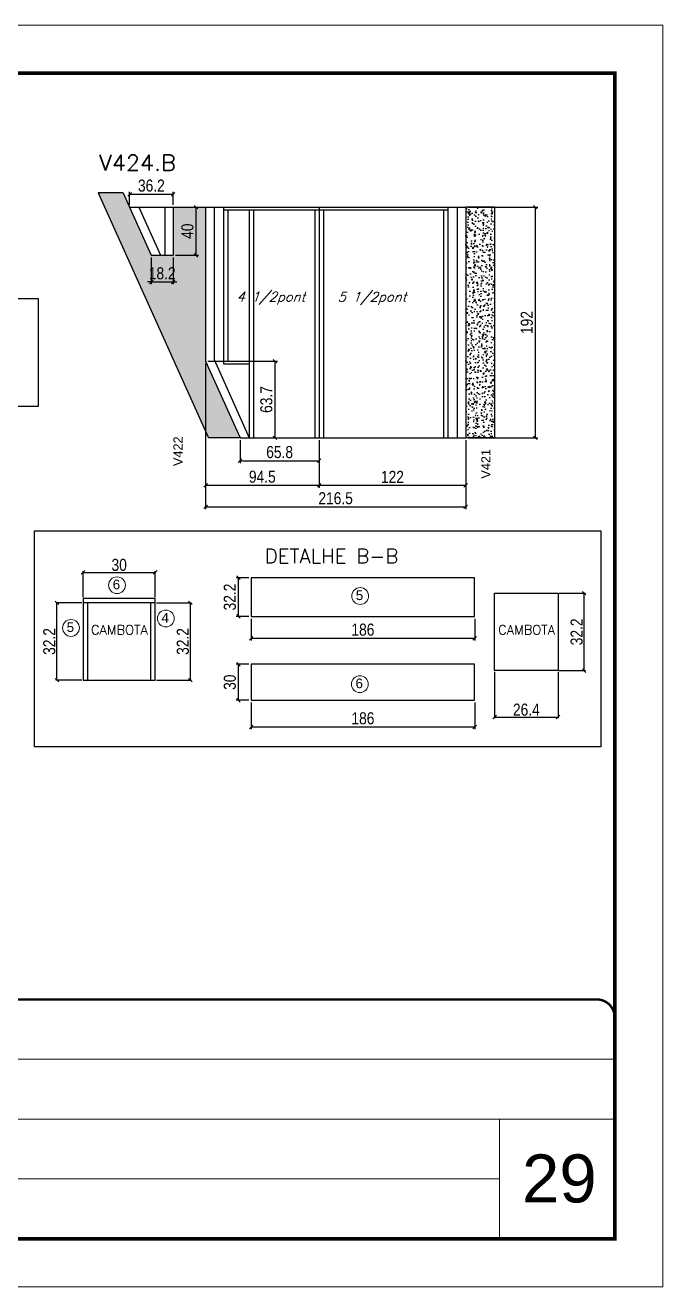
# Model space of a CAD drawing. Extents: x -3394 to 16474, y -5031 to 14397.
# Drawn here: x 5227 to 5757, y 5307 to 6357 of the extents above; entities that cross this region are included whole.
import ezdxf
from ezdxf.enums import TextEntityAlignment as Align

# ---------------------------------------------------------------- set-up
doc = ezdxf.new("R2010")
doc.units = 0
doc.linetypes.add('CONTINUO', pattern=[0])
doc.linetypes.add('DASHED', pattern=[0.75, 0.5, -0.25])
doc.layers.get('0').update_dxf_attribs({"linetype": 'CONTINUOUS'})
doc.layers.get('Defpoints').update_dxf_attribs({"linetype": 'CONTINUOUS'})
for name, color, linetype in [('5', 5, 'CONTINUOUS'), ('COTA', 241, 'CONTINUOUS'), ('NOMENCLATURA', 7, 'CONTINUOUS'), ('Painéis', 200, 'CONTINUOUS'), ('SARR_2.2x7', 40, 'CONTINUOUS'), ('SARR_3.5x7', 81, 'CONTINUOUS'), ('texto', 7, 'CONTINUOUS')]:
    doc.layers.add(name, color=color, linetype=linetype)
for name, color, linetype, lineweight in [('CARIMBO', 255, 'CONTINUOUS', 9), ('Folhas', 255, 'CONTINUOUS', 9), ('NUMERACAO', 7, 'CONTINUOUS', 15), ('SARRAFO DE PRESSAO', 251, 'DASHED', 9), ('Texto Seção', 7, 'CONTINUOUS', 15)]:
    doc.layers.add(name, color=color, linetype=linetype, lineweight=lineweight)
doc.styles.add('ARIAL', font='arial.ttf')
doc.styles.add('COTA TECNICA', font='techl___.ttf', dxfattribs={"height": 10})
doc.styles.add('COTA TECNICA 2X', font='techl___.ttf', dxfattribs={"height": 10})
doc.styles.add('REGUA-120', font='ROMANS.shx', dxfattribs={"height": 15})
doc.styles.add('ROMANS', font='romans.shx')
doc.styles.get("Standard").update_dxf_attribs({"font": 'ROMANS.SHX'})
doc.dimstyles.new('PAINEL', dxfattribs={"dimtxt": 10, "dimasz": 3, "dimexe": 3, "dimexo": 3, "dimgap": 3, "dimtad": 1, "dimdec": 1, "dimzin": 12, "dimdsep": 46, "dimtxsty": 'COTA TECNICA', "dimblk1": 'OBLIQUE', "dimblk2": 'OBLIQUE', "dimsah": 1, "dimcen": 0.9, "dimclrd": 4, "dimclre": 4, "dimclrt": 240, "dimadec": 1, "dimazin": 3, "dimtfac": 1, "dimtdec": 1, "dimtmove": 0, "dimatfit": 3, "dimfxl": 1, "dimtolj": 1, "dimtzin": 12, "dimarcsym": 0})
doc.dimstyles.new('SECAO', dxfattribs={"dimscale": 0.333333, "dimtxt": 5, "dimasz": 9, "dimexe": 3, "dimexo": 3, "dimgap": 3, "dimtad": 1, "dimdec": 1, "dimlfac": 0.5, "dimzin": 12, "dimdsep": 46, "dimtxsty": 'COTA TECNICA 2X', "dimblk1": 'OBLIQUE', "dimblk2": 'OBLIQUE', "dimsah": 1, "dimcen": 0.9, "dimclrd": 4, "dimclre": 4, "dimclrt": 240, "dimadec": 1, "dimazin": 3, "dimtfac": 1, "dimtdec": 1, "dimtmove": 0, "dimatfit": 3, "dimfxl": 1, "dimtolj": 1, "dimtzin": 12, "dimarcsym": 0})
pattern_1 = [(50, (-2604.993, 377.2605), (9.1092334, -0.796954), [0.9525, -10.4775]), (355, (-2604.993, 377.2605), (-1.762171, 9.552842), [0.762, -8.382029]), (100.45144, (-2604.234, 377.194), (7.347062, 8.7558876), [0.8095004, -8.904512]), (46.1842, (-2604.993, 379.8), (13.553952, -2.102116), [1.42875, -15.71625]), (96.63556, (-2603.863, 379.625), (11.870207, 12.371306), [1.214251, -13.35678]), (351.18415, (-2604.993, 379.8), (11.870207, 12.371306), [1.142998, -12.572987]), (21, (-2603.723, 379.1655), (7.5807196, -5.11326), [0.9525, -10.4775]), (326, (-2603.723, 379.1655), (3.090101, 9.209398), [0.762, -8.382]), (71.45144, (-2603.091, 378.739), (10.670821, 4.0961384), [0.8095004, -8.904497]), (37.5, (-2604.9927, 377.2605), (0.1544302, 4.2277519), [0, -8.2804, 0, -8.509, 0, -8.41375]), (7.5, (-2604.9927, 377.2605), (3.3409831, 5.0090287), [0, -4.8514, 0, -8.0899, 0, -3.20675]), (327.5, (-2607.825, 377.2605), (6.7795298, -0.2864372), [0, -3.175, 0, -9.906, 0, -13.1445]), (317.5, (-2609.095, 377.2605), (7.406459, 1.2713246), [0, -4.1275, 0, -6.5786, 0, -9.3345])]

# ---------------------------------------------------------------- blocks, each defined once
blk = doc.blocks.new('9999999999')
at = {"color": 30, "linetype": 'CONTINUO'}
for p, q in [((98564.6, 34379.6), (99584, 34379.6)), ((98564.6, 34329.8), (99488, 34329.8)), ((99584, 34329.8), (99488, 34329.8)), ((99488, 34329.8), (99488, 34230.2)), ((98564.6, 34280), (99488, 34280))]:
    blk.add_line(p, q, dxfattribs=at)
at = {"color": 30, "linetype": 'CONTINUO', "const_width": 2}
blk.add_lwpolyline([(99584, 34230.2), (99584, 34414.4, 0.414214), (99569, 34429.4), (98229, 34429.4, 0.414214), (98214, 34414.4), (98214, 34245.2, 0.414214), (98229, 34230.2), (99584, 34230.2)], format="xyb", dxfattribs=at)
at = {"layer": 'Folhas'}
blk.add_lwpolyline([(98139, 34190.2), (99624, 34190.2), (99624, 35240.2), (98139, 35240.2)], close=True, dxfattribs=at)
at = {"layer": 'Folhas', "color": 30, "const_width": 3}
blk.add_lwpolyline([(98214, 34230.2), (99584, 34230.2), (99584, 35200.2), (98214, 35200.2)], close=True, dxfattribs=at)
blk = doc.blocks.new('_Oblique')
at = {"color": 0, "linetype": 'ByBlock', "lineweight": -2}
blk.add_line((-0.5, -0.5), (0.5, 0.5), dxfattribs=at)
blk = doc.blocks.new('*D1214')
at = {"layer": 'COTA', "color": 4, "lineweight": -2, "transparency": 16777216}
for p, q in [((5273.9, 5875.8), (5252.1, 5875.8)), ((5253.1, 5811.4), (5253.1, 5875.8)), ((5273.9, 5811.4), (5252.1, 5811.4))]:
    blk.add_line(p, q, dxfattribs=at)
at = {"layer": 'Defpoints', "color": 0, "transparency": 16777216}
for p in [(5253.1, 5875.8), (5274.9, 5875.8), (5274.9, 5811.4)]:
    blk.add_point(p, dxfattribs=at)
at = {"layer": 'COTA', "color": 4, "lineweight": -2, "transparency": 16777216, "xscale": 3, "yscale": 3, "zscale": 3}
for p, rotation in [((5253.1, 5875.8), 90), ((5253.1, 5811.4), 270)]:
    blk.add_blockref('_Oblique', p, dxfattribs=dict(at, rotation=rotation))
at = {"layer": 'COTA', "color": 240, "transparency": 16777216, "insert": (5246.8, 5843.6), "char_height": 10, "attachment_point": 5, "rotation": 90, "style": 'COTA TECNICA 2X'}
blk.add_mtext('\\A1;32.2', dxfattribs=at)
blk = doc.blocks.new('*D1215')
at = {"layer": 'COTA', "color": 4, "lineweight": -2, "transparency": 16777216}
for p, q in [((5335.9, 5875.8), (5365.2, 5875.8)), ((5364.2, 5811.4), (5364.2, 5875.8)), ((5335.9, 5811.4), (5365.2, 5811.4))]:
    blk.add_line(p, q, dxfattribs=at)
at = {"layer": 'Defpoints', "color": 0, "transparency": 16777216}
for p in [(5334.9, 5875.8), (5364.2, 5875.8), (5334.9, 5811.4)]:
    blk.add_point(p, dxfattribs=at)
at = {"layer": 'COTA', "color": 4, "lineweight": -2, "transparency": 16777216, "xscale": 3, "yscale": 3, "zscale": 3}
for p, rotation in [((5364.2, 5875.8), 90), ((5364.2, 5811.4), 270)]:
    blk.add_blockref('_Oblique', p, dxfattribs=dict(at, rotation=rotation))
at = {"layer": 'COTA', "color": 240, "transparency": 16777216, "insert": (5357.9, 5843.6), "char_height": 10, "attachment_point": 5, "rotation": 90, "style": 'COTA TECNICA 2X'}
blk.add_mtext('\\A1;32.2', dxfattribs=at)
blk = doc.blocks.new('*D1216')
at = {"layer": 'COTA', "color": 4, "lineweight": -2, "transparency": 16777216}
for p, q in [((5274.9, 5880.4), (5274.9, 5902.1)), ((5274.9, 5901.1), (5334.9, 5901.1)), ((5334.9, 5880.4), (5334.9, 5902.1))]:
    blk.add_line(p, q, dxfattribs=at)
at = {"layer": 'Defpoints', "color": 0, "transparency": 16777216}
for p in [(5334.9, 5901.1), (5274.9, 5879.4), (5334.9, 5879.4)]:
    blk.add_point(p, dxfattribs=at)
at = {"layer": 'COTA', "color": 4, "lineweight": -2, "transparency": 16777216, "xscale": 3, "yscale": 3, "zscale": 3, "rotation": 180}
blk.add_blockref('_Oblique', (5274.9, 5901.1), dxfattribs=at)
at = {"layer": 'COTA', "color": 4, "lineweight": -2, "transparency": 16777216, "xscale": 3, "yscale": 3, "zscale": 3}
blk.add_blockref('_Oblique', (5334.9, 5901.1), dxfattribs=at)
at = {"layer": 'COTA', "color": 240, "transparency": 16777216, "insert": (5304.9, 5907.3), "char_height": 10, "attachment_point": 5, "style": 'COTA TECNICA 2X'}
blk.add_mtext('\\A1;30', dxfattribs=at)
blk = doc.blocks.new('*D1219')
at = {"layer": 'COTA', "color": 4, "linetype": 'Continuous', "lineweight": -2, "transparency": 16777216}
for p, q in [((5412.7, 5896.7), (5402.2, 5896.7)), ((5404.2, 5864.5), (5404.2, 5896.7)), ((5412.7, 5864.5), (5402.2, 5864.5))]:
    blk.add_line(p, q, dxfattribs=at)
at = {"layer": 'Defpoints', "color": 0, "linetype": 'Continuous', "transparency": 16777216}
for p in [(5404.2, 5896.7), (5414.7, 5896.7), (5414.7, 5864.5)]:
    blk.add_point(p, dxfattribs=at)
at = {"layer": 'COTA', "color": 4, "linetype": 'Continuous', "lineweight": -2, "transparency": 16777216, "xscale": 3, "yscale": 3, "zscale": 3}
for p, rotation in [((5404.2, 5896.7), 90), ((5404.2, 5864.5), 270)]:
    blk.add_blockref('_Oblique', p, dxfattribs=dict(at, rotation=rotation))
at = {"layer": 'COTA', "color": 240, "linetype": 'Continuous', "transparency": 16777216, "insert": (5397, 5880.6), "char_height": 10, "attachment_point": 5, "rotation": 90, "style": 'COTA TECNICA'}
blk.add_mtext('\\A1;32.2', dxfattribs=at)
blk = doc.blocks.new('*D1220')
at = {"layer": 'COTA', "color": 4, "linetype": 'Continuous', "lineweight": -2, "transparency": 16777216}
for p, q in [((5414.7, 5862.5), (5414.7, 5844.3)), ((5600.7, 5862.5), (5600.7, 5844.3)), ((5414.7, 5846.3), (5600.7, 5846.3))]:
    blk.add_line(p, q, dxfattribs=at)
at = {"layer": 'Defpoints', "color": 0, "linetype": 'Continuous', "transparency": 16777216}
for p in [(5414.7, 5864.5), (5600.7, 5864.5), (5600.7, 5846.3)]:
    blk.add_point(p, dxfattribs=at)
at = {"layer": 'COTA', "color": 4, "linetype": 'Continuous', "lineweight": -2, "transparency": 16777216, "xscale": 3, "yscale": 3, "zscale": 3, "rotation": 180}
blk.add_blockref('_Oblique', (5414.7, 5846.3), dxfattribs=at)
at = {"layer": 'COTA', "color": 4, "linetype": 'Continuous', "lineweight": -2, "transparency": 16777216, "xscale": 3, "yscale": 3, "zscale": 3}
blk.add_blockref('_Oblique', (5600.7, 5846.3), dxfattribs=at)
at = {"layer": 'COTA', "color": 240, "linetype": 'Continuous', "transparency": 16777216, "insert": (5507.7, 5853.4), "char_height": 10, "attachment_point": 5, "style": 'COTA TECNICA'}
blk.add_mtext('\\A1;186', dxfattribs=at)
blk = doc.blocks.new('*D1217')
at = {"layer": 'COTA', "color": 4, "linetype": 'Continuous', "lineweight": -2, "transparency": 16777216}
for p, q in [((5412.7, 5824.7), (5402.2, 5824.7)), ((5404.2, 5794.7), (5404.2, 5824.7)), ((5412.7, 5794.7), (5402.2, 5794.7))]:
    blk.add_line(p, q, dxfattribs=at)
at = {"layer": 'Defpoints', "color": 0, "linetype": 'Continuous', "transparency": 16777216}
for p in [(5404.2, 5824.7), (5414.7, 5824.7), (5414.7, 5794.7)]:
    blk.add_point(p, dxfattribs=at)
at = {"layer": 'COTA', "color": 4, "linetype": 'Continuous', "lineweight": -2, "transparency": 16777216, "xscale": 3, "yscale": 3, "zscale": 3}
for p, rotation in [((5404.2, 5824.7), 90), ((5404.2, 5794.7), 270)]:
    blk.add_blockref('_Oblique', p, dxfattribs=dict(at, rotation=rotation))
at = {"layer": 'COTA', "color": 240, "linetype": 'Continuous', "transparency": 16777216, "insert": (5397, 5809.7), "char_height": 10, "attachment_point": 5, "rotation": 90, "style": 'COTA TECNICA'}
blk.add_mtext('\\A1;30', dxfattribs=at)
blk = doc.blocks.new('*D1218')
at = {"layer": 'COTA', "color": 4, "linetype": 'Continuous', "lineweight": -2, "transparency": 16777216}
for p, q in [((5414.7, 5792.7), (5414.7, 5770.5)), ((5600.7, 5792.7), (5600.7, 5770.5)), ((5414.7, 5772.5), (5600.7, 5772.5))]:
    blk.add_line(p, q, dxfattribs=at)
at = {"layer": 'Defpoints', "color": 0, "linetype": 'Continuous', "transparency": 16777216}
for p in [(5414.7, 5794.7), (5600.7, 5794.7), (5600.7, 5772.5)]:
    blk.add_point(p, dxfattribs=at)
at = {"layer": 'COTA', "color": 4, "linetype": 'Continuous', "lineweight": -2, "transparency": 16777216, "xscale": 3, "yscale": 3, "zscale": 3, "rotation": 180}
blk.add_blockref('_Oblique', (5414.7, 5772.5), dxfattribs=at)
at = {"layer": 'COTA', "color": 4, "linetype": 'Continuous', "lineweight": -2, "transparency": 16777216, "xscale": 3, "yscale": 3, "zscale": 3}
blk.add_blockref('_Oblique', (5600.7, 5772.5), dxfattribs=at)
at = {"layer": 'COTA', "color": 240, "linetype": 'Continuous', "transparency": 16777216, "insert": (5507.7, 5779.6), "char_height": 10, "attachment_point": 5, "style": 'COTA TECNICA'}
blk.add_mtext('\\A1;186', dxfattribs=at)
blk = doc.blocks.new('*D1221')
at = {"layer": 'COTA', "color": 4, "lineweight": -2, "transparency": 16777216}
for p, q in [((5617.3, 5818.4), (5617.3, 5779.7)), ((5670.1, 5818.4), (5670.1, 5779.7)), ((5617.3, 5780.7), (5670.1, 5780.7))]:
    blk.add_line(p, q, dxfattribs=at)
at = {"layer": 'Defpoints', "color": 0, "transparency": 16777216}
for p in [(5617.3, 5819.4), (5670.1, 5819.4), (5670.1, 5780.7)]:
    blk.add_point(p, dxfattribs=at)
at = {"layer": 'COTA', "color": 4, "lineweight": -2, "transparency": 16777216, "xscale": 3, "yscale": 3, "zscale": 3, "rotation": 180}
blk.add_blockref('_Oblique', (5617.3, 5780.7), dxfattribs=at)
at = {"layer": 'COTA', "color": 4, "lineweight": -2, "transparency": 16777216, "xscale": 3, "yscale": 3, "zscale": 3}
blk.add_blockref('_Oblique', (5670.1, 5780.7), dxfattribs=at)
at = {"layer": 'COTA', "color": 240, "transparency": 16777216, "insert": (5643.7, 5786.8), "char_height": 10, "attachment_point": 5, "style": 'COTA TECNICA 2X'}
blk.add_mtext('\\A1;26.4', dxfattribs=at)
blk = doc.blocks.new('*D1222')
at = {"layer": 'COTA', "color": 4, "lineweight": -2, "transparency": 16777216}
for p, q in [((5671.1, 5883.8), (5692.8, 5883.8)), ((5691.8, 5819.4), (5691.8, 5883.8)), ((5671.1, 5819.4), (5692.8, 5819.4))]:
    blk.add_line(p, q, dxfattribs=at)
at = {"layer": 'Defpoints', "color": 0, "transparency": 16777216}
for p in [(5670.1, 5883.8), (5691.8, 5883.8), (5670.1, 5819.4)]:
    blk.add_point(p, dxfattribs=at)
at = {"layer": 'COTA', "color": 4, "lineweight": -2, "transparency": 16777216, "xscale": 3, "yscale": 3, "zscale": 3}
for p, rotation in [((5691.8, 5883.8), 90), ((5691.8, 5819.4), 270)]:
    blk.add_blockref('_Oblique', p, dxfattribs=dict(at, rotation=rotation))
at = {"layer": 'COTA', "color": 240, "transparency": 16777216, "insert": (5685.6, 5851.6), "char_height": 10, "attachment_point": 5, "rotation": 90, "style": 'COTA TECNICA 2X'}
blk.add_mtext('\\A1;32.2', dxfattribs=at)
blk = doc.blocks.new('*D1223')
at = {"layer": 'COTA', "color": 4, "linetype": 'Continuous', "lineweight": -2, "transparency": 16777216}
for p, q in [((5595.3, 6205.1), (5653.2, 6205.1)), ((5651.2, 6013.1), (5651.2, 6205.1)), ((5595.3, 6013.1), (5653.2, 6013.1))]:
    blk.add_line(p, q, dxfattribs=at)
at = {"layer": 'Defpoints', "color": 0, "linetype": 'Continuous', "transparency": 16777216}
for p in [(5593.3, 6205.1), (5651.2, 6205.1), (5593.3, 6013.1)]:
    blk.add_point(p, dxfattribs=at)
at = {"layer": 'COTA', "color": 4, "linetype": 'Continuous', "lineweight": -2, "transparency": 16777216, "xscale": 3, "yscale": 3, "zscale": 3}
for p, rotation in [((5651.2, 6205.1), 90), ((5651.2, 6013.1), 270)]:
    blk.add_blockref('_Oblique', p, dxfattribs=dict(at, rotation=rotation))
at = {"layer": 'COTA', "color": 240, "linetype": 'Continuous', "transparency": 16777216, "insert": (5644.1, 6109.1), "char_height": 10, "attachment_point": 5, "rotation": 90, "style": 'COTA TECNICA'}
blk.add_mtext('\\A1;192', dxfattribs=at)
blk = doc.blocks.new('*D1224')
at = {"layer": 'COTA', "color": 4, "linetype": 'Continuous', "lineweight": -2, "transparency": 16777216}
for p, q in [((5471.3, 6011.1), (5471.3, 5971.5)), ((5593.3, 6011.1), (5593.3, 5971.5)), ((5593.3, 5973.5), (5471.3, 5973.5))]:
    blk.add_line(p, q, dxfattribs=at)
at = {"layer": 'Defpoints', "color": 0, "linetype": 'Continuous', "transparency": 16777216}
for p in [(5471.3, 6013.1), (5593.3, 6013.1), (5471.3, 5973.5)]:
    blk.add_point(p, dxfattribs=at)
at = {"layer": 'COTA', "color": 4, "linetype": 'Continuous', "lineweight": -2, "transparency": 16777216, "xscale": 3, "yscale": 3, "zscale": 3, "rotation": 180}
blk.add_blockref('_Oblique', (5471.3, 5973.5), dxfattribs=at)
at = {"layer": 'COTA', "color": 4, "linetype": 'Continuous', "lineweight": -2, "transparency": 16777216, "xscale": 3, "yscale": 3, "zscale": 3}
blk.add_blockref('_Oblique', (5593.3, 5973.5), dxfattribs=at)
at = {"layer": 'COTA', "color": 240, "linetype": 'Continuous', "transparency": 16777216, "insert": (5532.3, 5980.6), "char_height": 10, "attachment_point": 5, "style": 'COTA TECNICA'}
blk.add_mtext('\\A1;122', dxfattribs=at)
blk = doc.blocks.new('*D1225')
at = {"layer": 'COTA', "color": 4, "linetype": 'Continuous', "lineweight": -2, "transparency": 16777216}
for p, q in [((5376.8, 6074.9), (5376.8, 5971.5)), ((5471.3, 6011.1), (5471.3, 5971.5)), ((5471.3, 5973.5), (5376.8, 5973.5))]:
    blk.add_line(p, q, dxfattribs=at)
at = {"layer": 'Defpoints', "color": 0, "linetype": 'Continuous', "transparency": 16777216}
for p in [(5376.8, 6076.9), (5471.3, 6013.1), (5376.8, 5973.5)]:
    blk.add_point(p, dxfattribs=at)
at = {"layer": 'COTA', "color": 4, "linetype": 'Continuous', "lineweight": -2, "transparency": 16777216, "xscale": 3, "yscale": 3, "zscale": 3, "rotation": 180}
blk.add_blockref('_Oblique', (5376.8, 5973.5), dxfattribs=at)
at = {"layer": 'COTA', "color": 4, "linetype": 'Continuous', "lineweight": -2, "transparency": 16777216, "xscale": 3, "yscale": 3, "zscale": 3}
blk.add_blockref('_Oblique', (5471.3, 5973.5), dxfattribs=at)
at = {"layer": 'COTA', "color": 240, "linetype": 'Continuous', "transparency": 16777216, "insert": (5424, 5980.7), "char_height": 10, "attachment_point": 5, "style": 'COTA TECNICA'}
blk.add_mtext('\\A1;94.5', dxfattribs=at)
blk = doc.blocks.new('*D1226')
at = {"layer": 'COTA', "color": 4, "linetype": 'Continuous', "lineweight": -2, "transparency": 16777216}
for p, q in [((5405.5, 6011.1), (5405.5, 5992.1)), ((5471.3, 6011.1), (5471.3, 5992.1)), ((5405.5, 5994.1), (5471.3, 5994.1))]:
    blk.add_line(p, q, dxfattribs=at)
at = {"layer": 'Defpoints', "color": 0, "linetype": 'Continuous', "transparency": 16777216}
for p in [(5405.5, 6013.1), (5471.3, 6013.1), (5471.3, 5994.1)]:
    blk.add_point(p, dxfattribs=at)
at = {"layer": 'COTA', "color": 4, "linetype": 'Continuous', "lineweight": -2, "transparency": 16777216, "xscale": 3, "yscale": 3, "zscale": 3, "rotation": 180}
blk.add_blockref('_Oblique', (5405.5, 5994.1), dxfattribs=at)
at = {"layer": 'COTA', "color": 4, "linetype": 'Continuous', "lineweight": -2, "transparency": 16777216, "xscale": 3, "yscale": 3, "zscale": 3}
blk.add_blockref('_Oblique', (5471.3, 5994.1), dxfattribs=at)
at = {"layer": 'COTA', "color": 240, "linetype": 'Continuous', "transparency": 16777216, "insert": (5438.4, 6001.2), "char_height": 10, "attachment_point": 5, "style": 'COTA TECNICA'}
blk.add_mtext('\\A1;65.8', dxfattribs=at)
blk = doc.blocks.new('*D1227')
at = {"layer": 'COTA', "color": 4, "linetype": 'Continuous', "lineweight": -2, "transparency": 16777216}
for p, q in [((5378.8, 6076.9), (5436.6, 6076.9)), ((5434.6, 6013.1), (5434.6, 6076.9)), ((5407.5, 6013.1), (5436.6, 6013.1))]:
    blk.add_line(p, q, dxfattribs=at)
at = {"layer": 'Defpoints', "color": 0, "linetype": 'Continuous', "transparency": 16777216}
for p in [(5376.8, 6076.9), (5434.6, 6076.9), (5405.5, 6013.1)]:
    blk.add_point(p, dxfattribs=at)
at = {"layer": 'COTA', "color": 4, "linetype": 'Continuous', "lineweight": -2, "transparency": 16777216, "xscale": 3, "yscale": 3, "zscale": 3}
for p, rotation in [((5434.6, 6076.9), 90), ((5434.6, 6013.1), 270)]:
    blk.add_blockref('_Oblique', p, dxfattribs=dict(at, rotation=rotation))
at = {"layer": 'COTA', "color": 240, "linetype": 'Continuous', "transparency": 16777216, "insert": (5427.4, 6045), "char_height": 10, "attachment_point": 5, "rotation": 90, "style": 'COTA TECNICA'}
blk.add_mtext('\\A1;63.7', dxfattribs=at)
blk = doc.blocks.new('*D1228')
at = {"layer": 'COTA', "color": 4, "linetype": 'Continuous', "lineweight": -2, "transparency": 16777216}
for p, q in [((5351.8, 6205.1), (5370.8, 6205.1)), ((5368.8, 6205.1), (5368.8, 6165.1)), ((5351.8, 6165.1), (5370.8, 6165.1))]:
    blk.add_line(p, q, dxfattribs=at)
at = {"layer": 'Defpoints', "color": 0, "linetype": 'Continuous', "transparency": 16777216}
for p in [(5349.8, 6205.1), (5349.8, 6165.1), (5368.8, 6165.1)]:
    blk.add_point(p, dxfattribs=at)
at = {"layer": 'COTA', "color": 4, "linetype": 'Continuous', "lineweight": -2, "transparency": 16777216, "xscale": 3, "yscale": 3, "zscale": 3}
for p, rotation in [((5368.8, 6205.1), 90), ((5368.8, 6165.1), 270)]:
    blk.add_blockref('_Oblique', p, dxfattribs=dict(at, rotation=rotation))
at = {"layer": 'COTA', "color": 240, "linetype": 'Continuous', "transparency": 16777216, "insert": (5361.7, 6185.1), "char_height": 10, "attachment_point": 5, "rotation": 90, "style": 'COTA TECNICA'}
blk.add_mtext('\\A1;40', dxfattribs=at)
blk = doc.blocks.new('*D1229')
at = {"layer": 'COTA', "color": 4, "linetype": 'Continuous', "lineweight": -2, "transparency": 16777216}
for p, q in [((5313.6, 6207.1), (5313.6, 6217.8)), ((5349.8, 6207.1), (5349.8, 6217.8)), ((5313.6, 6215.8), (5349.8, 6215.8))]:
    blk.add_line(p, q, dxfattribs=at)
at = {"layer": 'Defpoints', "color": 0, "linetype": 'Continuous', "transparency": 16777216}
for p in [(5349.8, 6215.8), (5313.6, 6205.1), (5349.8, 6205.1)]:
    blk.add_point(p, dxfattribs=at)
at = {"layer": 'COTA', "color": 4, "linetype": 'Continuous', "lineweight": -2, "transparency": 16777216, "xscale": 3, "yscale": 3, "zscale": 3, "rotation": 180}
blk.add_blockref('_Oblique', (5313.6, 6215.8), dxfattribs=at)
at = {"layer": 'COTA', "color": 4, "linetype": 'Continuous', "lineweight": -2, "transparency": 16777216, "xscale": 3, "yscale": 3, "zscale": 3}
blk.add_blockref('_Oblique', (5349.8, 6215.8), dxfattribs=at)
at = {"layer": 'COTA', "color": 240, "linetype": 'Continuous', "transparency": 16777216, "insert": (5331.7, 6223), "char_height": 10, "attachment_point": 5, "style": 'COTA TECNICA'}
blk.add_mtext('\\A1;36.2', dxfattribs=at)
blk = doc.blocks.new('*D1230')
at = {"layer": 'COTA', "color": 4, "linetype": 'Continuous', "lineweight": -2, "transparency": 16777216}
for p, q in [((5331.6, 6163.1), (5331.6, 6140.9)), ((5349.8, 6163.1), (5349.8, 6140.9)), ((5331.6, 6142.9), (5328.6, 6142.9)), ((5331.6, 6142.9), (5349.8, 6142.9)), ((5349.8, 6142.9), (5352.8, 6142.9))]:
    blk.add_line(p, q, dxfattribs=at)
at = {"layer": 'Defpoints', "color": 0, "linetype": 'Continuous', "transparency": 16777216}
for p in [(5331.6, 6165.1), (5349.8, 6165.1), (5349.8, 6142.9)]:
    blk.add_point(p, dxfattribs=at)
at = {"layer": 'COTA', "color": 4, "linetype": 'Continuous', "lineweight": -2, "transparency": 16777216, "xscale": 3, "yscale": 3, "zscale": 3}
blk.add_blockref('_Oblique', (5331.6, 6142.9), dxfattribs=at)
at = {"layer": 'COTA', "color": 4, "linetype": 'Continuous', "lineweight": -2, "transparency": 16777216, "xscale": 3, "yscale": 3, "zscale": 3, "rotation": 180}
blk.add_blockref('_Oblique', (5349.8, 6142.9), dxfattribs=at)
at = {"layer": 'COTA', "color": 240, "linetype": 'Continuous', "transparency": 16777216, "insert": (5340.7, 6150), "char_height": 10, "attachment_point": 5, "style": 'COTA TECNICA'}
blk.add_mtext('\\A1;18.2', dxfattribs=at)
blk = doc.blocks.new('*D1287')
at = {"layer": 'COTA', "color": 4, "linetype": 'Continuous', "lineweight": -2, "transparency": 16777216}
for p, q in [((5376.8, 6074.9), (5376.8, 5953.7)), ((5593.3, 6011.1), (5593.3, 5953.7)), ((5376.8, 5955.7), (5593.3, 5955.7))]:
    blk.add_line(p, q, dxfattribs=at)
at = {"layer": 'Defpoints', "color": 0, "linetype": 'Continuous', "transparency": 16777216}
for p in [(5376.8, 6076.9), (5593.3, 6013.1), (5593.3, 5955.7)]:
    blk.add_point(p, dxfattribs=at)
at = {"layer": 'COTA', "color": 4, "linetype": 'Continuous', "lineweight": -2, "transparency": 16777216, "xscale": 3, "yscale": 3, "zscale": 3, "rotation": 180}
blk.add_blockref('_Oblique', (5376.8, 5955.7), dxfattribs=at)
at = {"layer": 'COTA', "color": 4, "linetype": 'Continuous', "lineweight": -2, "transparency": 16777216, "xscale": 3, "yscale": 3, "zscale": 3}
blk.add_blockref('_Oblique', (5593.3, 5955.7), dxfattribs=at)
at = {"layer": 'COTA', "color": 240, "linetype": 'Continuous', "transparency": 16777216, "insert": (5485, 5962.8), "char_height": 10, "attachment_point": 5, "style": 'COTA TECNICA'}
blk.add_mtext('\\A1;216.5', dxfattribs=at)

msp = doc.modelspace()

# ---------------------------------------------------------------- hatches: boundary and pattern name
at = {"layer": 'COTA', "linetype": 'Continuous'}
h = msp.add_hatch(dxfattribs=at)
h.set_pattern_fill('AR-CONC', color=256, scale=0.05)
h.set_pattern_definition(pattern_1)
h.paths.add_polyline_path([(5376.8, 6205.13), (5349.8, 6205.13), (5349.8, 6165.13), (5331.6, 6165.13), (5313.6, 6205.13), (5308.2, 6217.13), (5287.36, 6217.13), (5379.17, 6013.13), (5405.48, 6013.13), (5376.8, 6076.88)])
h = msp.add_hatch(dxfattribs=at)
h.set_pattern_fill('AR-CONC', color=256, scale=0.05)
h.set_pattern_definition(pattern_1)
h.paths.add_polyline_path([(5593.3, 6013.13), (5617.3, 6013.13), (5617.3, 6205.13), (5593.3, 6205.13)])

# ---------------------------------------------------------------- linework, layer by layer
at = {"linetype": 'ByBlock'}
for points in [[(5134.1, 6129.05), (5237.54, 6129.05), (5237.54, 6039.23), (5134.1, 6039.23)], [(5234.45, 5935.75), (5705.63, 5935.75), (5705.63, 5755.96), (5234.45, 5755.96)]]:
    msp.add_lwpolyline(points, close=True, dxfattribs=at)
at = {"layer": 'COTA', "linetype": 'Continuous'}
for p, q in [((5308.2, 6217.13), (5287.36, 6217.13)), ((5287.36, 6217.13), (5379.17, 6013.13)), ((5308.2, 6217.13), (5313.6, 6205.13)), ((5349.8, 6205.13), (5376.8, 6205.13)), ((5617.3, 6205.13), (5593.3, 6205.13)), ((5617.3, 6205.13), (5617.3, 6013.13)), ((5405.48, 6013.13), (5379.17, 6013.13)), ((5617.3, 6013.13), (5593.3, 6013.13))]:
    msp.add_line(p, q, dxfattribs=at)
at = {"layer": 'NUMERACAO', "color": 1}
for centre in [(5303.09, 5890.42), (5505.38, 5881.44), (5343.68, 5862.75), (5264.8, 5854.88), (5505.13, 5808.08)]:
    msp.add_circle(centre, 7, dxfattribs=at)
at = {"layer": 'Painéis', "linetype": 'Continuous'}
for p, q in [((5313.6, 6205.13), (5349.8, 6205.13)), ((5313.6, 6205.13), (5331.6, 6165.13)), ((5349.8, 6205.13), (5349.8, 6165.13)), ((5376.8, 6205.13), (5376.8, 6076.88)), ((5376.8, 6205.13), (5593.3, 6205.13)), ((5471.3, 6205.13), (5471.3, 6013.13)), ((5593.3, 6205.13), (5593.3, 6013.13)), ((5331.6, 6165.13), (5349.8, 6165.13)), ((5376.8, 6076.88), (5405.48, 6013.13)), ((5405.48, 6013.13), (5593.3, 6013.13)), ((5334.85, 5879.44), (5274.85, 5879.44)), ((5274.85, 5879.44), (5274.85, 5811.44)), ((5334.85, 5875.84), (5274.85, 5875.84)), ((5278.45, 5875.84), (5278.45, 5811.44)), ((5331.25, 5811.44), (5331.25, 5875.84)), ((5334.85, 5811.44), (5334.85, 5879.44)), ((5274.85, 5811.44), (5334.85, 5811.44))]:
    msp.add_line(p, q, dxfattribs=at)
for points in [[(5600.67, 5896.65), (5414.67, 5896.65), (5414.67, 5864.45), (5600.67, 5864.45)], [(5617.27, 5883.84), (5670.07, 5883.84), (5670.07, 5819.44), (5617.27, 5819.44)], [(5600.67, 5824.71), (5414.67, 5824.71), (5414.67, 5794.71), (5600.67, 5794.71)]]:
    msp.add_lwpolyline(points, close=True, dxfattribs=at)
at = {"layer": 'SARR_2.2x7', "linetype": 'Continuous'}
for p, q in [((5321.28, 6205.13), (5339.28, 6165.13)), ((5342.8, 6205.13), (5342.8, 6165.13)), ((5383.8, 6205.13), (5383.8, 6078.38)), ((5391.8, 6202.93), (5471.3, 6202.93)), ((5471.3, 6202.93), (5578.3, 6202.93)), ((5586.3, 6013.13), (5586.3, 6205.13)), ((5383.8, 6078.38), (5413.16, 6013.13)), ((5391.8, 6076.88), (5413.16, 6076.88)), ((5391.8, 6076.88), (5391.8, 6074.68)), ((5391.8, 6074.68), (5413.16, 6074.68))]:
    msp.add_line(p, q, dxfattribs=at)
at = {"layer": 'SARR_3.5x7'}
for p, q in [((5391.8, 6205.13), (5391.8, 6076.88)), ((5395.3, 6202.93), (5395.3, 6076.88)), ((5413.16, 6202.93), (5413.16, 6013.13)), ((5416.66, 6202.93), (5416.66, 6013.13)), ((5467.8, 6202.93), (5467.8, 6013.13)), ((5471.3, 6205.13), (5471.3, 6013.13)), ((5474.8, 6202.93), (5474.8, 6013.13)), ((5574.8, 6202.93), (5574.8, 6013.13)), ((5578.3, 6205.13), (5578.3, 6013.13)), ((5391.8, 6076.88), (5395.3, 6076.88))]:
    msp.add_line(p, q, dxfattribs=at)

# ---------------------------------------------------------------- block references
at = {"layer": 'SARRAFO DE PRESSAO', "color": 6, "linetype": 'ByBlock'}
msp.add_blockref('9999999999', (-93866.77, -28883.68), dxfattribs=at)

# ---------------------------------------------------------------- texts
at = {"layer": '5', "color": 7, "linetype": 'Continuous'}
msp.add_text('DETALHE B-B', height=12, rotation=359.99996, dxfattribs=at).set_placement((5426.07, 5908.73))
at = {"layer": 'CARIMBO', "style": 'ARIAL'}
msp.add_text('29', height=40, dxfattribs=at).set_placement((5640.07, 5376.67))
at = {"layer": 'NOMENCLATURA', "linetype": 'Continuous', "style": 'ARIAL'}
for s, p in [('V422', (5357.63, 5989.61)), ('V421', (5613.79, 5979.14))]:
    msp.add_text(s, height=7.567, rotation=90, dxfattribs=at).set_placement(p)
at = {"layer": 'NUMERACAO', "color": 7, "style": 'ARIAL'}
for s, p in [('6', (5302.6, 5891.06)), ('5', (5504.89, 5882.08)), ('5', (5264.3, 5855.52)), ('4', (5343.19, 5863.39)), ('6', (5504.64, 5808.72))]:
    msp.add_text(s, height=8, dxfattribs=at).set_placement(p, align=Align.MIDDLE_CENTER)
at = {"layer": 'Painéis', "color": 1, "char_height": 7.875, "attachment_point": 5, "style": 'ROMANS'}
for insert in [(5305.11, 5853.34), (5643.93, 5853.34)]:
    msp.add_mtext('\\A1;CAMBOTA', dxfattribs=dict(at, insert=insert))
at = {"layer": 'texto', "color": 2, "char_height": 8, "attachment_point": 5, "style": 'ROMANS'}
for s, insert in [('{\\Q19;\\C256;4 1/2pont}', (5431.15, 6129.29)), ('{\\Q19;\\C256;5 1/2pont}', (5515.24, 6129.13))]:
    msp.add_mtext(s, dxfattribs=dict(at, insert=insert))
at = {"layer": 'Texto Seção', "style": 'REGUA-120', "width": 1.05}
msp.add_text('V424.B', height=13, dxfattribs=at).set_placement((5288.31, 6235.54))

# ---------------------------------------------------------------- dimensions: what is measured, and where the dimension line sits
at = {"layer": 'COTA', "linetype": 'Continuous'}
for base, p1, p2, override, picture, middle in [((5349.8, 6215.82), (5313.6, 6205.13), (5349.8, 6205.13), {"dimexe": 2, "dimexo": 2, "dimgap": 2, "dimadec": 8, "dimtix": 1, "dimatfit": 2, "dimldrblk": 'Oblique'}, '*D1229', (5331.7, 6223.04)), ((5349.8, 6142.86), (5331.6, 6165.13), (5349.8, 6165.13), {"dimexe": 2, "dimexo": 2, "dimgap": 2, "dimadec": 8, "dimtix": 1, "dimatfit": 2, "dimldrblk": 'Oblique'}, '*D1230', (5340.7, 6149.95)), ((5376.8, 5973.54), (5471.3, 6013.13), (5376.8, 6076.88), {"dimexe": 2, "dimexo": 2, "dimgap": 2, "dimadec": 8, "dimtix": 1, "dimtmove": 1, "dimatfit": 2, "dimldrblk": 'Oblique'}, '*D1225', (5424.05, 5980.68)), ((5593.3, 5955.73), (5376.8, 6076.88), (5593.3, 6013.13), {"dimexe": 2, "dimexo": 2, "dimgap": 2, "dimadec": 8, "dimtix": 1, "dimatfit": 2, "dimldrblk": 'Oblique'}, '*D1287', (5485.05, 5962.84)), ((5471.3, 5994.09), (5405.48, 6013.13), (5471.3, 6013.13), {"dimexe": 2, "dimexo": 2, "dimgap": 2, "dimadec": 8, "dimtix": 1, "dimatfit": 2, "dimldrblk": 'Oblique'}, '*D1226', (5438.39, 6001.23)), ((5471.3, 5973.54), (5593.3, 6013.13), (5471.3, 6013.13), {"dimexe": 2, "dimexo": 2, "dimgap": 2, "dimadec": 8, "dimtix": 1, "dimatfit": 2, "dimldrblk": 'Oblique'}, '*D1224', (5532.3, 5980.6)), ((5600.67, 5846.26), (5414.67, 5864.45), (5600.67, 5864.45), {"dimexe": 2, "dimexo": 2, "dimgap": 2, "dimadec": 8, "dimtix": 1, "dimatfit": 2, "dimldrblk": 'Oblique'}, '*D1220', (5507.67, 5853.39)), ((5600.67, 5772.52), (5414.67, 5794.71), (5600.67, 5794.71), {"dimexe": 2, "dimexo": 2, "dimgap": 2, "dimadec": 8, "dimtix": 1, "dimatfit": 2, "dimldrblk": 'Oblique'}, '*D1218', (5507.67, 5779.64))]:
    dim = msp.add_linear_dim(base=base, p1=p1, p2=p2, dimstyle='PAINEL', override=override, dxfattribs=at)
    dim.commit()
    dim.dimension.update_dxf_attribs({"geometry": picture, "text_midpoint": middle})
for base, p1, p2, picture, middle in [((5368.83, 6165.13), (5349.8, 6205.13), (5349.8, 6165.13), '*D1228', (5361.73, 6185.13)), ((5651.23, 6205.13), (5593.3, 6013.13), (5593.3, 6205.13), '*D1223', (5644.14, 6109.13)), ((5434.6151, 6076.8785), (5405.4832, 6013.1308), (5376.7966, 6076.8785), '*D1227', (5427.3958, 6045.0046)), ((5404.21, 5896.65), (5414.67, 5864.45), (5414.67, 5896.65), '*D1219', (5396.99, 5880.55)), ((5404.21, 5824.71), (5414.67, 5794.71), (5414.67, 5824.71), '*D1217', (5396.99, 5809.71))]:
    dim = msp.add_linear_dim(base=base, p1=p1, p2=p2, angle=90, dimstyle='PAINEL', override={"dimexe": 2, "dimexo": 2, "dimgap": 2, "dimadec": 8, "dimtix": 1, "dimatfit": 2, "dimldrblk": 'Oblique'}, dxfattribs=at)
    dim.commit()
    dim.dimension.update_dxf_attribs({"geometry": picture, "text_midpoint": middle})
at = {"layer": 'COTA'}
for base, p1, p2, picture, middle in [((5334.85, 5901.07), (5274.85, 5879.44), (5334.85, 5879.44), '*D1216', (5304.85, 5907.29)), ((5670.07, 5780.68), (5617.27, 5819.44), (5670.07, 5819.44), '*D1221', (5643.67, 5786.78))]:
    dim = msp.add_linear_dim(base=base, p1=p1, p2=p2, dimstyle='SECAO', dxfattribs=at)
    dim.commit()
    dim.dimension.update_dxf_attribs({"geometry": picture, "text_midpoint": middle})
for base, p1, p2, picture, middle in [((5691.8, 5883.84), (5670.07, 5819.44), (5670.07, 5883.84), '*D1222', (5685.58, 5851.64)), ((5253.06, 5875.84), (5274.85, 5811.44), (5274.85, 5875.84), '*D1214', (5246.84, 5843.64)), ((5364.16, 5875.84), (5334.85, 5811.44), (5334.85, 5875.84), '*D1215', (5357.94, 5843.64))]:
    dim = msp.add_linear_dim(base=base, p1=p1, p2=p2, angle=90, dimstyle='SECAO', dxfattribs=at)
    dim.commit()
    dim.dimension.update_dxf_attribs({"geometry": picture, "text_midpoint": middle})

doc.saveas('drawing.dxf')
